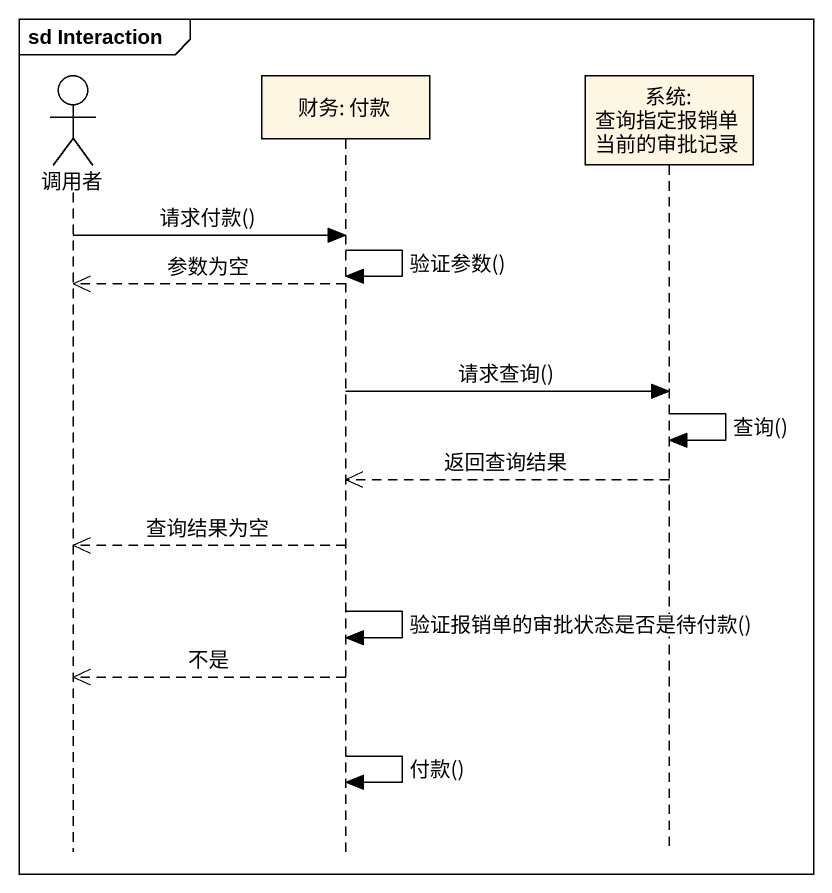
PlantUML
@startuml
mainframe sd Interaction
hide footbox
actor 调用者
participant "财务: 付款" as 财务_付款
participant "系统: 查询指定报销单当前的审批记录" as 系统_查询指定报销单当前的审批记录

调用者 -> 财务_付款 : 请求付款()
财务_付款 -> 财务_付款 : 验证参数()
财务_付款 -->> 调用者 : 参数为空
财务_付款 -> 系统_查询指定报销单当前的审批记录 : 请求查询()
系统_查询指定报销单当前的审批记录 -> 系统_查询指定报销单当前的审批记录 : 查询()
系统_查询指定报销单当前的审批记录 -->> 财务_付款 : 返回查询结果
财务_付款 -->> 调用者 : 查询结果为空
财务_付款 -> 财务_付款 : 验证报销单的审批状态是否是待付款()
财务_付款 -->> 调用者 : 不是
财务_付款 -> 财务_付款 : 付款()
@enduml
